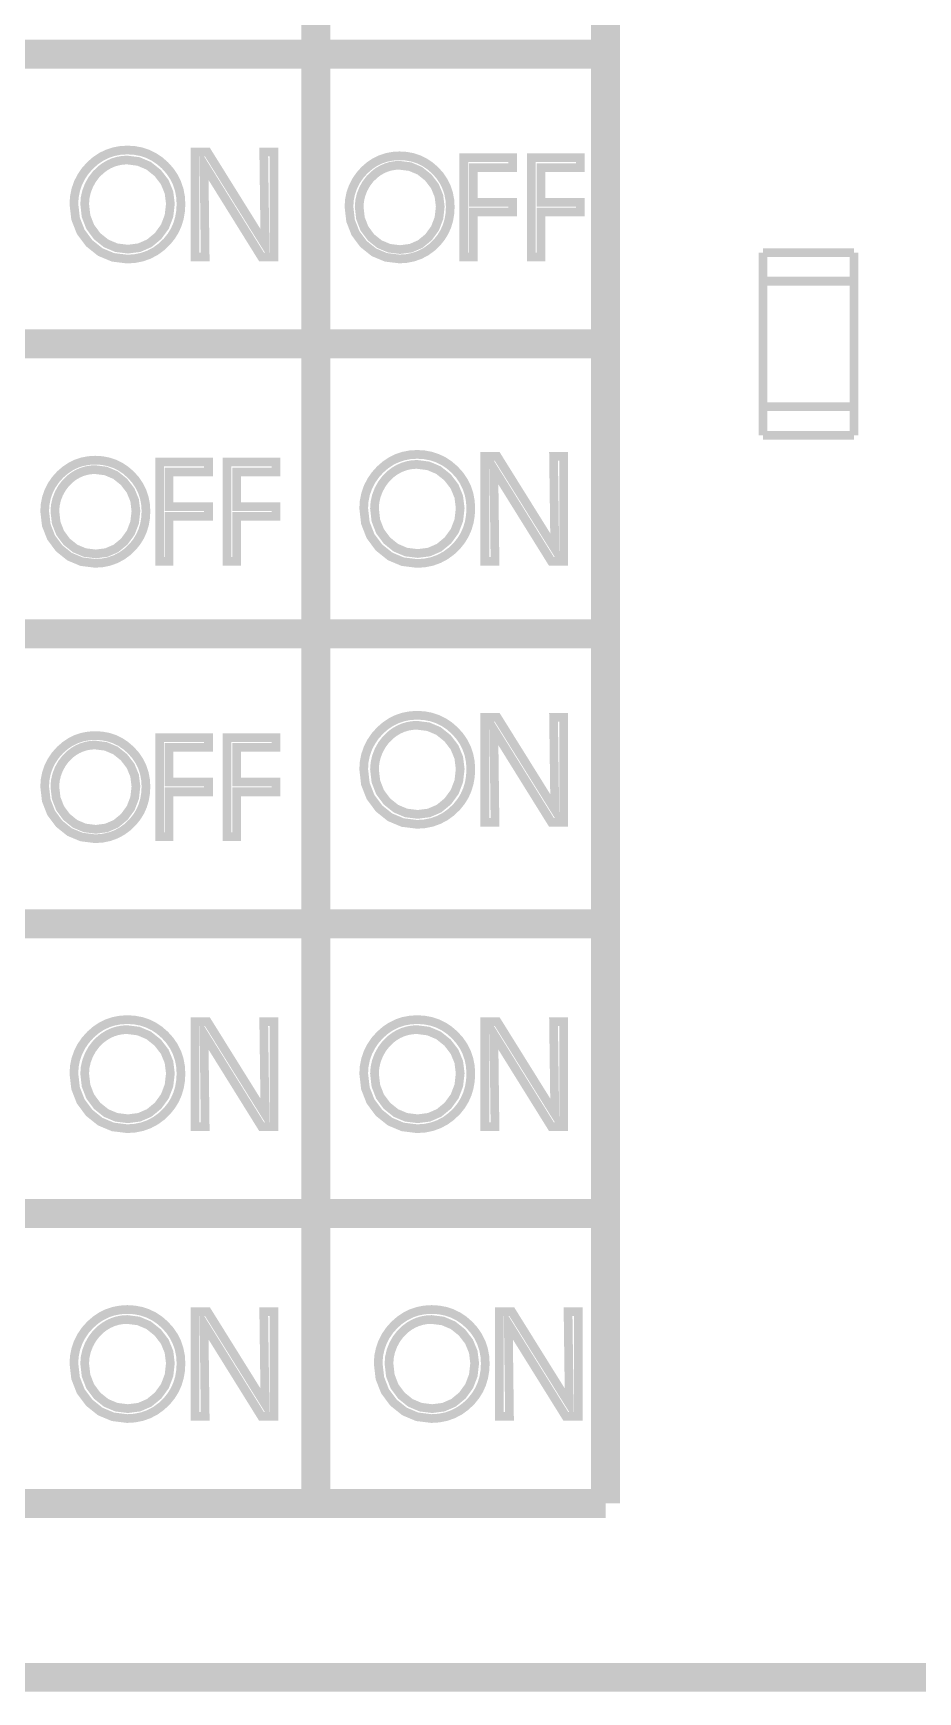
# Model space of a CAD drawing. Extents: x -2.25 to 2.25, y -2.04 to 2.05.
# Drawn here: x 0.237 to 0.543, y -1.662 to -1.089 of the extents above; entities that cross this region are included whole.
import ezdxf

# ---------------------------------------------------------------- set-up
doc = ezdxf.new("R2010")
doc.units = 0
doc.header["$LTSCALE"] = 0.000394
for name, color, linetype in [('KO', 7, 'CONTINUOUS'), ('M4', 7, 'CONTINUOUS'), ('TO', 7, 'CONTINUOUS')]:
    doc.layers.add(name, color=color, linetype=linetype)

msp = doc.modelspace()

# ---------------------------------------------------------------- linework, layer by layer
at = {"layer": 'KO', "color": 7, "linetype": 'CONTINUOUS', "const_width": 0.009996}
msp.add_lwpolyline([(-1.89, -1.656689), (1.81, -1.656689)], dxfattribs=at)
at = {"layer": 'M4', "color": 7, "linetype": 'CONTINUOUS', "const_width": 0.003}
for points in [[(0.489252, -1.228185), (0.489252, -1.165193)], [(0.489252, -1.165193), (0.520744, -1.165193)], [(0.520744, -1.228185), (0.520744, -1.165193)], [(0.489252, -1.175035), (0.520744, -1.175035)], [(0.489252, -1.218343), (0.520744, -1.218343)], [(0.489252, -1.228185), (0.520744, -1.228185)]]:
    msp.add_lwpolyline(points, dxfattribs=at)
at = {"layer": 'TO', "color": 7, "linetype": 'CONTINUOUS'}
for points, const_width in [([(0.335, -1.596689), (0.335, -0.796689)], 0.009996), ([(0.435, -1.596689), (0.435, -0.796689)], 0.009996), ([(-0.259996, -1.096689), (0.435, -1.096689)], 0.009996), ([(0.25152, -1.148378), (0.25168, -1.145898), (0.252162, -1.143494), (0.252969, -1.141169), (0.254086, -1.13896), (0.25549, -1.136914), (0.257185, -1.135028), (0.259017, -1.133434), (0.260967, -1.132126), (0.263035, -1.131102), (0.265225, -1.130373), (0.267533, -1.129934), (0.269961, -1.129787), (0.272428, -1.129935), (0.274774, -1.130378), (0.277, -1.131118), (0.2791, -1.132147), (0.281076, -1.133467), (0.282929, -1.135079), (0.284615, -1.136957), (0.285997, -1.138979), (0.287075, -1.141146), (0.287847, -1.14344), (0.288313, -1.14585), (0.288469, -1.148378), (0.288335, -1.150872), (0.287935, -1.153229), (0.287272, -1.155445), (0.286348, -1.157526), (0.285157, -1.159478), (0.283701, -1.161299), (0.281779, -1.163157), (0.279698, -1.164679), (0.277457, -1.16587), (0.275074, -1.166727), (0.272557, -1.167242), (0.269909, -1.167413), (0.264986, -1.166805), (0.260619, -1.164979), (0.256811, -1.161933), (0.253871, -1.15799), (0.252108, -1.153471), (0.25152, -1.148378)], 0.003), ([(0.25152, -1.148378), (0.25168, -1.145898), (0.252162, -1.143494), (0.252969, -1.141169), (0.254086, -1.13896), (0.25549, -1.136914), (0.257185, -1.135028), (0.259017, -1.133434), (0.260967, -1.132126), (0.263035, -1.131102), (0.265225, -1.130373), (0.267533, -1.129934), (0.269961, -1.129787), (0.272428, -1.129935), (0.274774, -1.130378), (0.277, -1.131118), (0.2791, -1.132147), (0.281076, -1.133467), (0.282929, -1.135079), (0.284615, -1.136957), (0.285997, -1.138979), (0.287075, -1.141146), (0.287847, -1.14344), (0.288313, -1.14585), (0.288469, -1.148378), (0.288335, -1.150872), (0.287935, -1.153229), (0.287272, -1.155445), (0.286348, -1.157526), (0.285157, -1.159478), (0.283701, -1.161299), (0.281779, -1.163157), (0.279698, -1.164679), (0.277457, -1.16587), (0.275074, -1.166727), (0.272557, -1.167242), (0.269909, -1.167413), (0.264986, -1.166805), (0.260619, -1.164979), (0.256811, -1.161933), (0.253871, -1.15799), (0.252108, -1.153471), (0.25152, -1.148378)], 0.003), ([(0.25524, -1.148429), (0.255719, -1.152598), (0.257154, -1.156294), (0.259543, -1.159516), (0.262633, -1.162), (0.266169, -1.163491), (0.270154, -1.163988), (0.274047, -1.163485), (0.277517, -1.161976), (0.280563, -1.159465), (0.282922, -1.156214), (0.284339, -1.152502), (0.284811, -1.148331), (0.284324, -1.144408), (0.282865, -1.140865), (0.280433, -1.137701), (0.277323, -1.135221), (0.273811, -1.133735), (0.269898, -1.13324), (0.268248, -1.133336), (0.26664, -1.133621), (0.265075, -1.134094), (0.263562, -1.13476), (0.262132, -1.135602), (0.26078, -1.136622), (0.25918, -1.138184), (0.257825, -1.139966), (0.256717, -1.141969), (0.255896, -1.144088), (0.255404, -1.146241), (0.25524, -1.148429)], 0.003), ([(0.25524, -1.148429), (0.255719, -1.152598), (0.257154, -1.156294), (0.259543, -1.159516), (0.262633, -1.162), (0.266169, -1.163491), (0.270154, -1.163988), (0.274047, -1.163485), (0.277517, -1.161976), (0.280563, -1.159465), (0.282922, -1.156214), (0.284339, -1.152502), (0.284811, -1.148331), (0.284324, -1.144408), (0.282865, -1.140865), (0.280433, -1.137701), (0.277323, -1.135221), (0.273811, -1.133735), (0.269898, -1.13324), (0.268248, -1.133336), (0.26664, -1.133621), (0.265075, -1.134094), (0.263562, -1.13476), (0.262132, -1.135602), (0.26078, -1.136622), (0.25918, -1.138184), (0.257825, -1.139966), (0.256717, -1.141969), (0.255896, -1.144088), (0.255404, -1.146241), (0.25524, -1.148429)], 0.003), ([(0.317453, -1.162366), (0.317028, -1.130508), (0.320555, -1.130508), (0.320555, -1.166693), (0.316283, -1.166693), (0.296425, -1.134783), (0.296823, -1.166693), (0.293319, -1.166693), (0.293319, -1.130508), (0.297594, -1.130508), (0.317453, -1.162366)], 0.003), ([(0.317453, -1.162366), (0.317028, -1.130508), (0.320555, -1.130508), (0.320555, -1.166693), (0.316283, -1.166693), (0.296425, -1.134783), (0.296823, -1.166693), (0.293319, -1.166693), (0.293319, -1.130508), (0.297594, -1.130508), (0.317453, -1.162366)], 0.003), ([(0.346437, -1.14937), (0.346589, -1.147023), (0.347046, -1.144749), (0.347807, -1.142551), (0.348866, -1.14046), (0.350193, -1.138524), (0.351795, -1.13674), (0.353529, -1.135232), (0.355374, -1.133995), (0.357331, -1.133028), (0.359402, -1.132338), (0.361584, -1.131922), (0.363878, -1.131783), (0.366214, -1.131923), (0.368434, -1.132342), (0.370539, -1.133043), (0.372527, -1.134017), (0.374396, -1.135266), (0.37615, -1.136787), (0.377745, -1.138564), (0.379052, -1.140478), (0.380071, -1.142528), (0.3808, -1.144699), (0.381239, -1.146978), (0.381386, -1.14937), (0.381261, -1.151728), (0.380885, -1.153957), (0.380256, -1.156055), (0.379381, -1.158022), (0.378254, -1.159868), (0.376878, -1.161591), (0.375062, -1.163348), (0.373093, -1.164788), (0.370972, -1.165913), (0.368718, -1.166724), (0.366337, -1.167211), (0.363831, -1.167374), (0.359175, -1.166799), (0.355045, -1.165072), (0.351445, -1.162193), (0.348663, -1.158461), (0.346993, -1.154186), (0.346437, -1.14937)], 0.003), ([(0.346437, -1.14937), (0.346589, -1.147023), (0.347046, -1.144749), (0.347807, -1.142551), (0.348866, -1.14046), (0.350193, -1.138524), (0.351795, -1.13674), (0.353529, -1.135232), (0.355374, -1.133995), (0.357331, -1.133028), (0.359402, -1.132338), (0.361584, -1.131922), (0.363878, -1.131783), (0.366214, -1.131923), (0.368434, -1.132342), (0.370539, -1.133043), (0.372527, -1.134017), (0.374396, -1.135266), (0.37615, -1.136787), (0.377745, -1.138564), (0.379052, -1.140478), (0.380071, -1.142528), (0.3808, -1.144699), (0.381239, -1.146978), (0.381386, -1.14937), (0.381261, -1.151728), (0.380885, -1.153957), (0.380256, -1.156055), (0.379381, -1.158022), (0.378254, -1.159868), (0.376878, -1.161591), (0.375062, -1.163348), (0.373093, -1.164788), (0.370972, -1.165913), (0.368718, -1.166724), (0.366337, -1.167211), (0.363831, -1.167374), (0.359175, -1.166799), (0.355045, -1.165072), (0.351445, -1.162193), (0.348663, -1.158461), (0.346993, -1.154186), (0.346437, -1.14937)], 0.003), ([(0.386071, -1.166693), (0.386071, -1.132465), (0.402969, -1.132465), (0.402969, -1.135827), (0.389386, -1.135827), (0.389386, -1.147815), (0.402969, -1.147815), (0.402969, -1.151201), (0.389386, -1.151201), (0.389386, -1.166693), (0.386071, -1.166693)], 0.003), ([(0.386071, -1.166693), (0.386071, -1.132465), (0.402969, -1.132465), (0.402969, -1.135827), (0.389386, -1.135827), (0.389386, -1.147815), (0.402969, -1.147815), (0.402969, -1.151201), (0.389386, -1.151201), (0.389386, -1.166693), (0.386071, -1.166693)], 0.003), ([(0.409362, -1.166693), (0.409362, -1.132465), (0.42626, -1.132465), (0.42626, -1.135827), (0.412677, -1.135827), (0.412677, -1.147815), (0.42626, -1.147815), (0.42626, -1.151201), (0.412677, -1.151201), (0.412677, -1.166693), (0.409362, -1.166693)], 0.003), ([(0.409362, -1.166693), (0.409362, -1.132465), (0.42626, -1.132465), (0.42626, -1.135827), (0.412677, -1.135827), (0.412677, -1.147815), (0.42626, -1.147815), (0.42626, -1.151201), (0.412677, -1.151201), (0.412677, -1.166693), (0.409362, -1.166693)], 0.003), ([(0.349957, -1.149417), (0.350409, -1.15336), (0.351767, -1.156856), (0.354028, -1.159906), (0.35695, -1.162253), (0.360295, -1.163663), (0.364063, -1.164134), (0.367747, -1.163658), (0.371029, -1.162232), (0.373909, -1.159858), (0.376143, -1.156781), (0.377483, -1.153269), (0.377929, -1.149323), (0.377469, -1.145611), (0.376088, -1.14226), (0.373787, -1.139268), (0.370846, -1.136922), (0.367525, -1.135516), (0.363823, -1.135047), (0.362262, -1.135138), (0.360739, -1.135408), (0.35926, -1.135858), (0.35783, -1.136487), (0.356477, -1.137283), (0.355197, -1.138248), (0.353685, -1.139726), (0.352404, -1.141411), (0.351354, -1.143303), (0.350579, -1.14531), (0.350113, -1.147347), (0.349957, -1.149417)], 0.003), ([(0.349957, -1.149417), (0.350409, -1.15336), (0.351767, -1.156856), (0.354028, -1.159906), (0.35695, -1.162253), (0.360295, -1.163663), (0.364063, -1.164134), (0.367747, -1.163658), (0.371029, -1.162232), (0.373909, -1.159858), (0.376143, -1.156781), (0.377483, -1.153269), (0.377929, -1.149323), (0.377469, -1.145611), (0.376088, -1.14226), (0.373787, -1.139268), (0.370846, -1.136922), (0.367525, -1.135516), (0.363823, -1.135047), (0.362262, -1.135138), (0.360739, -1.135408), (0.35926, -1.135858), (0.35783, -1.136487), (0.356477, -1.137283), (0.355197, -1.138248), (0.353685, -1.139726), (0.352404, -1.141411), (0.351354, -1.143303), (0.350579, -1.14531), (0.350113, -1.147347), (0.349957, -1.149417)], 0.003), ([(-0.259996, -1.196689), (0.435, -1.196689)], 0.009996), ([(0.241437, -1.25437), (0.241589, -1.252023), (0.242046, -1.249749), (0.242807, -1.247551), (0.243866, -1.24546), (0.245193, -1.243524), (0.246795, -1.24174), (0.248529, -1.240232), (0.250374, -1.238995), (0.252331, -1.238028), (0.254402, -1.237338), (0.256584, -1.236922), (0.258878, -1.236783), (0.261214, -1.236923), (0.263434, -1.237342), (0.265539, -1.238043), (0.267527, -1.239017), (0.269396, -1.240266), (0.27115, -1.241787), (0.272745, -1.243564), (0.274052, -1.245478), (0.275071, -1.247528), (0.2758, -1.249699), (0.276239, -1.251978), (0.276386, -1.25437), (0.276261, -1.256728), (0.275885, -1.258957), (0.275256, -1.261055), (0.274381, -1.263022), (0.273254, -1.264868), (0.271878, -1.266591), (0.270062, -1.268348), (0.268093, -1.269788), (0.265972, -1.270913), (0.263718, -1.271724), (0.261337, -1.272211), (0.258831, -1.272374), (0.254175, -1.271799), (0.250045, -1.270072), (0.246445, -1.267193), (0.243663, -1.263461), (0.241993, -1.259186), (0.241437, -1.25437)], 0.003), ([(0.241437, -1.25437), (0.241589, -1.252023), (0.242046, -1.249749), (0.242807, -1.247551), (0.243866, -1.24546), (0.245193, -1.243524), (0.246795, -1.24174), (0.248529, -1.240232), (0.250374, -1.238995), (0.252331, -1.238028), (0.254402, -1.237338), (0.256584, -1.236922), (0.258878, -1.236783), (0.261214, -1.236923), (0.263434, -1.237342), (0.265539, -1.238043), (0.267527, -1.239017), (0.269396, -1.240266), (0.27115, -1.241787), (0.272745, -1.243564), (0.274052, -1.245478), (0.275071, -1.247528), (0.2758, -1.249699), (0.276239, -1.251978), (0.276386, -1.25437), (0.276261, -1.256728), (0.275885, -1.258957), (0.275256, -1.261055), (0.274381, -1.263022), (0.273254, -1.264868), (0.271878, -1.266591), (0.270062, -1.268348), (0.268093, -1.269788), (0.265972, -1.270913), (0.263718, -1.271724), (0.261337, -1.272211), (0.258831, -1.272374), (0.254175, -1.271799), (0.250045, -1.270072), (0.246445, -1.267193), (0.243663, -1.263461), (0.241993, -1.259186), (0.241437, -1.25437)], 0.003), ([(0.281071, -1.271693), (0.281071, -1.237465), (0.297969, -1.237465), (0.297969, -1.240827), (0.284386, -1.240827), (0.284386, -1.252815), (0.297969, -1.252815), (0.297969, -1.256201), (0.284386, -1.256201), (0.284386, -1.271693), (0.281071, -1.271693)], 0.003), ([(0.281071, -1.271693), (0.281071, -1.237465), (0.297969, -1.237465), (0.297969, -1.240827), (0.284386, -1.240827), (0.284386, -1.252815), (0.297969, -1.252815), (0.297969, -1.256201), (0.284386, -1.256201), (0.284386, -1.271693), (0.281071, -1.271693)], 0.003), ([(0.304362, -1.271693), (0.304362, -1.237465), (0.32126, -1.237465), (0.32126, -1.240827), (0.307677, -1.240827), (0.307677, -1.252815), (0.32126, -1.252815), (0.32126, -1.256201), (0.307677, -1.256201), (0.307677, -1.271693), (0.304362, -1.271693)], 0.003), ([(0.304362, -1.271693), (0.304362, -1.237465), (0.32126, -1.237465), (0.32126, -1.240827), (0.307677, -1.240827), (0.307677, -1.252815), (0.32126, -1.252815), (0.32126, -1.256201), (0.307677, -1.256201), (0.307677, -1.271693), (0.304362, -1.271693)], 0.003), ([(0.35152, -1.253378), (0.35168, -1.250898), (0.352162, -1.248494), (0.352969, -1.246169), (0.354086, -1.24396), (0.35549, -1.241914), (0.357185, -1.240028), (0.359017, -1.238434), (0.360967, -1.237126), (0.363035, -1.236102), (0.365225, -1.235373), (0.367533, -1.234934), (0.369961, -1.234787), (0.372428, -1.234935), (0.374774, -1.235378), (0.377, -1.236118), (0.3791, -1.237147), (0.381076, -1.238467), (0.382929, -1.240079), (0.384615, -1.241957), (0.385997, -1.243979), (0.387075, -1.246146), (0.387847, -1.24844), (0.388313, -1.25085), (0.388469, -1.253378), (0.388335, -1.255872), (0.387935, -1.258229), (0.387272, -1.260445), (0.386348, -1.262526), (0.385157, -1.264478), (0.383701, -1.266299), (0.381779, -1.268157), (0.379698, -1.269679), (0.377457, -1.27087), (0.375074, -1.271727), (0.372557, -1.272242), (0.369909, -1.272413), (0.364986, -1.271805), (0.360619, -1.269979), (0.356811, -1.266933), (0.353871, -1.26299), (0.352108, -1.258471), (0.35152, -1.253378)], 0.003), ([(0.35152, -1.253378), (0.35168, -1.250898), (0.352162, -1.248494), (0.352969, -1.246169), (0.354086, -1.24396), (0.35549, -1.241914), (0.357185, -1.240028), (0.359017, -1.238434), (0.360967, -1.237126), (0.363035, -1.236102), (0.365225, -1.235373), (0.367533, -1.234934), (0.369961, -1.234787), (0.372428, -1.234935), (0.374774, -1.235378), (0.377, -1.236118), (0.3791, -1.237147), (0.381076, -1.238467), (0.382929, -1.240079), (0.384615, -1.241957), (0.385997, -1.243979), (0.387075, -1.246146), (0.387847, -1.24844), (0.388313, -1.25085), (0.388469, -1.253378), (0.388335, -1.255872), (0.387935, -1.258229), (0.387272, -1.260445), (0.386348, -1.262526), (0.385157, -1.264478), (0.383701, -1.266299), (0.381779, -1.268157), (0.379698, -1.269679), (0.377457, -1.27087), (0.375074, -1.271727), (0.372557, -1.272242), (0.369909, -1.272413), (0.364986, -1.271805), (0.360619, -1.269979), (0.356811, -1.266933), (0.353871, -1.26299), (0.352108, -1.258471), (0.35152, -1.253378)], 0.003), ([(0.417453, -1.267366), (0.417028, -1.235508), (0.420555, -1.235508), (0.420555, -1.271693), (0.416283, -1.271693), (0.396425, -1.239783), (0.396823, -1.271693), (0.393319, -1.271693), (0.393319, -1.235508), (0.397594, -1.235508), (0.417453, -1.267366)], 0.003), ([(0.417453, -1.267366), (0.417028, -1.235508), (0.420555, -1.235508), (0.420555, -1.271693), (0.416283, -1.271693), (0.396425, -1.239783), (0.396823, -1.271693), (0.393319, -1.271693), (0.393319, -1.235508), (0.397594, -1.235508), (0.417453, -1.267366)], 0.003), ([(0.244957, -1.254417), (0.245409, -1.25836), (0.246767, -1.261856), (0.249028, -1.264906), (0.25195, -1.267253), (0.255295, -1.268663), (0.259063, -1.269134), (0.262747, -1.268658), (0.266029, -1.267232), (0.268909, -1.264858), (0.271143, -1.261781), (0.272483, -1.258269), (0.272929, -1.254323), (0.272469, -1.250611), (0.271088, -1.24726), (0.268787, -1.244268), (0.265846, -1.241922), (0.262525, -1.240516), (0.258823, -1.240047), (0.257262, -1.240138), (0.255739, -1.240408), (0.25426, -1.240858), (0.25283, -1.241487), (0.251477, -1.242283), (0.250197, -1.243248), (0.248685, -1.244726), (0.247404, -1.246411), (0.246354, -1.248303), (0.245579, -1.25031), (0.245113, -1.252347), (0.244957, -1.254417)], 0.003), ([(0.244957, -1.254417), (0.245409, -1.25836), (0.246767, -1.261856), (0.249028, -1.264906), (0.25195, -1.267253), (0.255295, -1.268663), (0.259063, -1.269134), (0.262747, -1.268658), (0.266029, -1.267232), (0.268909, -1.264858), (0.271143, -1.261781), (0.272483, -1.258269), (0.272929, -1.254323), (0.272469, -1.250611), (0.271088, -1.24726), (0.268787, -1.244268), (0.265846, -1.241922), (0.262525, -1.240516), (0.258823, -1.240047), (0.257262, -1.240138), (0.255739, -1.240408), (0.25426, -1.240858), (0.25283, -1.241487), (0.251477, -1.242283), (0.250197, -1.243248), (0.248685, -1.244726), (0.247404, -1.246411), (0.246354, -1.248303), (0.245579, -1.25031), (0.245113, -1.252347), (0.244957, -1.254417)], 0.003), ([(0.35524, -1.253429), (0.355719, -1.257598), (0.357154, -1.261294), (0.359543, -1.264516), (0.362633, -1.267), (0.366169, -1.268491), (0.370154, -1.268988), (0.374047, -1.268485), (0.377517, -1.266976), (0.380563, -1.264465), (0.382922, -1.261214), (0.384339, -1.257502), (0.384811, -1.253331), (0.384324, -1.249408), (0.382865, -1.245865), (0.380433, -1.242701), (0.377323, -1.240221), (0.373811, -1.238735), (0.369898, -1.23824), (0.368248, -1.238336), (0.36664, -1.238621), (0.365075, -1.239094), (0.363562, -1.23976), (0.362132, -1.240602), (0.36078, -1.241622), (0.35918, -1.243184), (0.357825, -1.244966), (0.356717, -1.246969), (0.355896, -1.249088), (0.355404, -1.251241), (0.35524, -1.253429)], 0.003), ([(0.35524, -1.253429), (0.355719, -1.257598), (0.357154, -1.261294), (0.359543, -1.264516), (0.362633, -1.267), (0.366169, -1.268491), (0.370154, -1.268988), (0.374047, -1.268485), (0.377517, -1.266976), (0.380563, -1.264465), (0.382922, -1.261214), (0.384339, -1.257502), (0.384811, -1.253331), (0.384324, -1.249408), (0.382865, -1.245865), (0.380433, -1.242701), (0.377323, -1.240221), (0.373811, -1.238735), (0.369898, -1.23824), (0.368248, -1.238336), (0.36664, -1.238621), (0.365075, -1.239094), (0.363562, -1.23976), (0.362132, -1.240602), (0.36078, -1.241622), (0.35918, -1.243184), (0.357825, -1.244966), (0.356717, -1.246969), (0.355896, -1.249088), (0.355404, -1.251241), (0.35524, -1.253429)], 0.003), ([(-0.259996, -1.296689), (0.435, -1.296689)], 0.009996), ([(0.35152, -1.343378), (0.35168, -1.340898), (0.352162, -1.338494), (0.352969, -1.336169), (0.354086, -1.33396), (0.35549, -1.331914), (0.357185, -1.330028), (0.359017, -1.328434), (0.360967, -1.327126), (0.363035, -1.326102), (0.365225, -1.325373), (0.367533, -1.324934), (0.369961, -1.324787), (0.372428, -1.324935), (0.374774, -1.325378), (0.377, -1.326118), (0.3791, -1.327147), (0.381076, -1.328467), (0.382929, -1.330079), (0.384615, -1.331957), (0.385997, -1.333979), (0.387075, -1.336146), (0.387847, -1.33844), (0.388313, -1.34085), (0.388469, -1.343378), (0.388335, -1.345872), (0.387935, -1.348229), (0.387272, -1.350445), (0.386348, -1.352526), (0.385157, -1.354478), (0.383701, -1.356299), (0.381779, -1.358157), (0.379698, -1.359679), (0.377457, -1.36087), (0.375074, -1.361727), (0.372557, -1.362242), (0.369909, -1.362413), (0.364986, -1.361805), (0.360619, -1.359979), (0.356811, -1.356933), (0.353871, -1.35299), (0.352108, -1.348471), (0.35152, -1.343378)], 0.003), ([(0.35152, -1.343378), (0.35168, -1.340898), (0.352162, -1.338494), (0.352969, -1.336169), (0.354086, -1.33396), (0.35549, -1.331914), (0.357185, -1.330028), (0.359017, -1.328434), (0.360967, -1.327126), (0.363035, -1.326102), (0.365225, -1.325373), (0.367533, -1.324934), (0.369961, -1.324787), (0.372428, -1.324935), (0.374774, -1.325378), (0.377, -1.326118), (0.3791, -1.327147), (0.381076, -1.328467), (0.382929, -1.330079), (0.384615, -1.331957), (0.385997, -1.333979), (0.387075, -1.336146), (0.387847, -1.33844), (0.388313, -1.34085), (0.388469, -1.343378), (0.388335, -1.345872), (0.387935, -1.348229), (0.387272, -1.350445), (0.386348, -1.352526), (0.385157, -1.354478), (0.383701, -1.356299), (0.381779, -1.358157), (0.379698, -1.359679), (0.377457, -1.36087), (0.375074, -1.361727), (0.372557, -1.362242), (0.369909, -1.362413), (0.364986, -1.361805), (0.360619, -1.359979), (0.356811, -1.356933), (0.353871, -1.35299), (0.352108, -1.348471), (0.35152, -1.343378)], 0.003), ([(0.35524, -1.343429), (0.355719, -1.347598), (0.357154, -1.351294), (0.359543, -1.354516), (0.362633, -1.357), (0.366169, -1.358491), (0.370154, -1.358988), (0.374047, -1.358485), (0.377517, -1.356976), (0.380563, -1.354465), (0.382922, -1.351214), (0.384339, -1.347502), (0.384811, -1.343331), (0.384324, -1.339408), (0.382865, -1.335865), (0.380433, -1.332701), (0.377323, -1.330221), (0.373811, -1.328735), (0.369898, -1.32824), (0.368248, -1.328336), (0.36664, -1.328621), (0.365075, -1.329094), (0.363562, -1.32976), (0.362132, -1.330602), (0.36078, -1.331622), (0.35918, -1.333184), (0.357825, -1.334966), (0.356717, -1.336969), (0.355896, -1.339088), (0.355404, -1.341241), (0.35524, -1.343429)], 0.003), ([(0.35524, -1.343429), (0.355719, -1.347598), (0.357154, -1.351294), (0.359543, -1.354516), (0.362633, -1.357), (0.366169, -1.358491), (0.370154, -1.358988), (0.374047, -1.358485), (0.377517, -1.356976), (0.380563, -1.354465), (0.382922, -1.351214), (0.384339, -1.347502), (0.384811, -1.343331), (0.384324, -1.339408), (0.382865, -1.335865), (0.380433, -1.332701), (0.377323, -1.330221), (0.373811, -1.328735), (0.369898, -1.32824), (0.368248, -1.328336), (0.36664, -1.328621), (0.365075, -1.329094), (0.363562, -1.32976), (0.362132, -1.330602), (0.36078, -1.331622), (0.35918, -1.333184), (0.357825, -1.334966), (0.356717, -1.336969), (0.355896, -1.339088), (0.355404, -1.341241), (0.35524, -1.343429)], 0.003), ([(0.417453, -1.357366), (0.417028, -1.325508), (0.420555, -1.325508), (0.420555, -1.361693), (0.416283, -1.361693), (0.396425, -1.329783), (0.396823, -1.361693), (0.393319, -1.361693), (0.393319, -1.325508), (0.397594, -1.325508), (0.417453, -1.357366)], 0.003), ([(0.417453, -1.357366), (0.417028, -1.325508), (0.420555, -1.325508), (0.420555, -1.361693), (0.416283, -1.361693), (0.396425, -1.329783), (0.396823, -1.361693), (0.393319, -1.361693), (0.393319, -1.325508), (0.397594, -1.325508), (0.417453, -1.357366)], 0.003), ([(0.241437, -1.34937), (0.241589, -1.347023), (0.242046, -1.344749), (0.242807, -1.342551), (0.243866, -1.34046), (0.245193, -1.338524), (0.246795, -1.33674), (0.248529, -1.335232), (0.250374, -1.333995), (0.252331, -1.333028), (0.254402, -1.332338), (0.256584, -1.331922), (0.258878, -1.331783), (0.261214, -1.331923), (0.263434, -1.332342), (0.265539, -1.333043), (0.267527, -1.334017), (0.269396, -1.335266), (0.27115, -1.336787), (0.272745, -1.338564), (0.274052, -1.340478), (0.275071, -1.342528), (0.2758, -1.344699), (0.276239, -1.346978), (0.276386, -1.34937), (0.276261, -1.351728), (0.275885, -1.353957), (0.275256, -1.356055), (0.274381, -1.358022), (0.273254, -1.359868), (0.271878, -1.361591), (0.270062, -1.363348), (0.268093, -1.364788), (0.265972, -1.365913), (0.263718, -1.366724), (0.261337, -1.367211), (0.258831, -1.367374), (0.254175, -1.366799), (0.250045, -1.365072), (0.246445, -1.362193), (0.243663, -1.358461), (0.241993, -1.354186), (0.241437, -1.34937)], 0.003), ([(0.241437, -1.34937), (0.241589, -1.347023), (0.242046, -1.344749), (0.242807, -1.342551), (0.243866, -1.34046), (0.245193, -1.338524), (0.246795, -1.33674), (0.248529, -1.335232), (0.250374, -1.333995), (0.252331, -1.333028), (0.254402, -1.332338), (0.256584, -1.331922), (0.258878, -1.331783), (0.261214, -1.331923), (0.263434, -1.332342), (0.265539, -1.333043), (0.267527, -1.334017), (0.269396, -1.335266), (0.27115, -1.336787), (0.272745, -1.338564), (0.274052, -1.340478), (0.275071, -1.342528), (0.2758, -1.344699), (0.276239, -1.346978), (0.276386, -1.34937), (0.276261, -1.351728), (0.275885, -1.353957), (0.275256, -1.356055), (0.274381, -1.358022), (0.273254, -1.359868), (0.271878, -1.361591), (0.270062, -1.363348), (0.268093, -1.364788), (0.265972, -1.365913), (0.263718, -1.366724), (0.261337, -1.367211), (0.258831, -1.367374), (0.254175, -1.366799), (0.250045, -1.365072), (0.246445, -1.362193), (0.243663, -1.358461), (0.241993, -1.354186), (0.241437, -1.34937)], 0.003), ([(0.281071, -1.366693), (0.281071, -1.332465), (0.297969, -1.332465), (0.297969, -1.335827), (0.284386, -1.335827), (0.284386, -1.347815), (0.297969, -1.347815), (0.297969, -1.351201), (0.284386, -1.351201), (0.284386, -1.366693), (0.281071, -1.366693)], 0.003), ([(0.281071, -1.366693), (0.281071, -1.332465), (0.297969, -1.332465), (0.297969, -1.335827), (0.284386, -1.335827), (0.284386, -1.347815), (0.297969, -1.347815), (0.297969, -1.351201), (0.284386, -1.351201), (0.284386, -1.366693), (0.281071, -1.366693)], 0.003), ([(0.304362, -1.366693), (0.304362, -1.332465), (0.32126, -1.332465), (0.32126, -1.335827), (0.307677, -1.335827), (0.307677, -1.347815), (0.32126, -1.347815), (0.32126, -1.351201), (0.307677, -1.351201), (0.307677, -1.366693), (0.304362, -1.366693)], 0.003), ([(0.304362, -1.366693), (0.304362, -1.332465), (0.32126, -1.332465), (0.32126, -1.335827), (0.307677, -1.335827), (0.307677, -1.347815), (0.32126, -1.347815), (0.32126, -1.351201), (0.307677, -1.351201), (0.307677, -1.366693), (0.304362, -1.366693)], 0.003), ([(0.244957, -1.349417), (0.245409, -1.35336), (0.246767, -1.356856), (0.249028, -1.359906), (0.25195, -1.362253), (0.255295, -1.363663), (0.259063, -1.364134), (0.262747, -1.363658), (0.266029, -1.362232), (0.268909, -1.359858), (0.271143, -1.356781), (0.272483, -1.353269), (0.272929, -1.349323), (0.272469, -1.345611), (0.271088, -1.34226), (0.268787, -1.339268), (0.265846, -1.336922), (0.262525, -1.335516), (0.258823, -1.335047), (0.257262, -1.335138), (0.255739, -1.335408), (0.25426, -1.335858), (0.25283, -1.336487), (0.251477, -1.337283), (0.250197, -1.338248), (0.248685, -1.339726), (0.247404, -1.341411), (0.246354, -1.343303), (0.245579, -1.34531), (0.245113, -1.347347), (0.244957, -1.349417)], 0.003), ([(0.244957, -1.349417), (0.245409, -1.35336), (0.246767, -1.356856), (0.249028, -1.359906), (0.25195, -1.362253), (0.255295, -1.363663), (0.259063, -1.364134), (0.262747, -1.363658), (0.266029, -1.362232), (0.268909, -1.359858), (0.271143, -1.356781), (0.272483, -1.353269), (0.272929, -1.349323), (0.272469, -1.345611), (0.271088, -1.34226), (0.268787, -1.339268), (0.265846, -1.336922), (0.262525, -1.335516), (0.258823, -1.335047), (0.257262, -1.335138), (0.255739, -1.335408), (0.25426, -1.335858), (0.25283, -1.336487), (0.251477, -1.337283), (0.250197, -1.338248), (0.248685, -1.339726), (0.247404, -1.341411), (0.246354, -1.343303), (0.245579, -1.34531), (0.245113, -1.347347), (0.244957, -1.349417)], 0.003), ([(-0.259996, -1.396689), (0.435, -1.396689)], 0.009996), ([(0.25152, -1.448378), (0.25168, -1.445898), (0.252162, -1.443494), (0.252969, -1.441169), (0.254086, -1.43896), (0.25549, -1.436914), (0.257185, -1.435028), (0.259017, -1.433434), (0.260967, -1.432126), (0.263035, -1.431102), (0.265225, -1.430373), (0.267533, -1.429934), (0.269961, -1.429787), (0.272428, -1.429935), (0.274774, -1.430378), (0.277, -1.431118), (0.2791, -1.432147), (0.281076, -1.433467), (0.282929, -1.435079), (0.284615, -1.436957), (0.285997, -1.438979), (0.287075, -1.441146), (0.287847, -1.44344), (0.288313, -1.44585), (0.288469, -1.448378), (0.288335, -1.450872), (0.287935, -1.453229), (0.287272, -1.455445), (0.286348, -1.457526), (0.285157, -1.459478), (0.283701, -1.461299), (0.281779, -1.463157), (0.279698, -1.464679), (0.277457, -1.46587), (0.275074, -1.466727), (0.272557, -1.467242), (0.269909, -1.467413), (0.264986, -1.466805), (0.260619, -1.464979), (0.256811, -1.461933), (0.253871, -1.45799), (0.252108, -1.453471), (0.25152, -1.448378)], 0.003), ([(0.25152, -1.448378), (0.25168, -1.445898), (0.252162, -1.443494), (0.252969, -1.441169), (0.254086, -1.43896), (0.25549, -1.436914), (0.257185, -1.435028), (0.259017, -1.433434), (0.260967, -1.432126), (0.263035, -1.431102), (0.265225, -1.430373), (0.267533, -1.429934), (0.269961, -1.429787), (0.272428, -1.429935), (0.274774, -1.430378), (0.277, -1.431118), (0.2791, -1.432147), (0.281076, -1.433467), (0.282929, -1.435079), (0.284615, -1.436957), (0.285997, -1.438979), (0.287075, -1.441146), (0.287847, -1.44344), (0.288313, -1.44585), (0.288469, -1.448378), (0.288335, -1.450872), (0.287935, -1.453229), (0.287272, -1.455445), (0.286348, -1.457526), (0.285157, -1.459478), (0.283701, -1.461299), (0.281779, -1.463157), (0.279698, -1.464679), (0.277457, -1.46587), (0.275074, -1.466727), (0.272557, -1.467242), (0.269909, -1.467413), (0.264986, -1.466805), (0.260619, -1.464979), (0.256811, -1.461933), (0.253871, -1.45799), (0.252108, -1.453471), (0.25152, -1.448378)], 0.003), ([(0.317453, -1.462366), (0.317028, -1.430508), (0.320555, -1.430508), (0.320555, -1.466693), (0.316283, -1.466693), (0.296425, -1.434783), (0.296823, -1.466693), (0.293319, -1.466693), (0.293319, -1.430508), (0.297594, -1.430508), (0.317453, -1.462366)], 0.003), ([(0.317453, -1.462366), (0.317028, -1.430508), (0.320555, -1.430508), (0.320555, -1.466693), (0.316283, -1.466693), (0.296425, -1.434783), (0.296823, -1.466693), (0.293319, -1.466693), (0.293319, -1.430508), (0.297594, -1.430508), (0.317453, -1.462366)], 0.003), ([(0.35152, -1.448378), (0.35168, -1.445898), (0.352162, -1.443494), (0.352969, -1.441169), (0.354086, -1.43896), (0.35549, -1.436914), (0.357185, -1.435028), (0.359017, -1.433434), (0.360967, -1.432126), (0.363035, -1.431102), (0.365225, -1.430373), (0.367533, -1.429934), (0.369961, -1.429787), (0.372428, -1.429935), (0.374774, -1.430378), (0.377, -1.431118), (0.3791, -1.432147), (0.381076, -1.433467), (0.382929, -1.435079), (0.384615, -1.436957), (0.385997, -1.438979), (0.387075, -1.441146), (0.387847, -1.44344), (0.388313, -1.44585), (0.388469, -1.448378), (0.388335, -1.450872), (0.387935, -1.453229), (0.387272, -1.455445), (0.386348, -1.457526), (0.385157, -1.459478), (0.383701, -1.461299), (0.381779, -1.463157), (0.379698, -1.464679), (0.377457, -1.46587), (0.375074, -1.466727), (0.372557, -1.467242), (0.369909, -1.467413), (0.364986, -1.466805), (0.360619, -1.464979), (0.356811, -1.461933), (0.353871, -1.45799), (0.352108, -1.453471), (0.35152, -1.448378)], 0.003), ([(0.35152, -1.448378), (0.35168, -1.445898), (0.352162, -1.443494), (0.352969, -1.441169), (0.354086, -1.43896), (0.35549, -1.436914), (0.357185, -1.435028), (0.359017, -1.433434), (0.360967, -1.432126), (0.363035, -1.431102), (0.365225, -1.430373), (0.367533, -1.429934), (0.369961, -1.429787), (0.372428, -1.429935), (0.374774, -1.430378), (0.377, -1.431118), (0.3791, -1.432147), (0.381076, -1.433467), (0.382929, -1.435079), (0.384615, -1.436957), (0.385997, -1.438979), (0.387075, -1.441146), (0.387847, -1.44344), (0.388313, -1.44585), (0.388469, -1.448378), (0.388335, -1.450872), (0.387935, -1.453229), (0.387272, -1.455445), (0.386348, -1.457526), (0.385157, -1.459478), (0.383701, -1.461299), (0.381779, -1.463157), (0.379698, -1.464679), (0.377457, -1.46587), (0.375074, -1.466727), (0.372557, -1.467242), (0.369909, -1.467413), (0.364986, -1.466805), (0.360619, -1.464979), (0.356811, -1.461933), (0.353871, -1.45799), (0.352108, -1.453471), (0.35152, -1.448378)], 0.003), ([(0.417453, -1.462366), (0.417028, -1.430508), (0.420555, -1.430508), (0.420555, -1.466693), (0.416283, -1.466693), (0.396425, -1.434783), (0.396823, -1.466693), (0.393319, -1.466693), (0.393319, -1.430508), (0.397594, -1.430508), (0.417453, -1.462366)], 0.003), ([(0.417453, -1.462366), (0.417028, -1.430508), (0.420555, -1.430508), (0.420555, -1.466693), (0.416283, -1.466693), (0.396425, -1.434783), (0.396823, -1.466693), (0.393319, -1.466693), (0.393319, -1.430508), (0.397594, -1.430508), (0.417453, -1.462366)], 0.003), ([(0.25524, -1.448429), (0.255719, -1.452598), (0.257154, -1.456294), (0.259543, -1.459516), (0.262633, -1.462), (0.266169, -1.463491), (0.270154, -1.463988), (0.274047, -1.463485), (0.277517, -1.461976), (0.280563, -1.459465), (0.282922, -1.456214), (0.284339, -1.452502), (0.284811, -1.448331), (0.284324, -1.444408), (0.282865, -1.440865), (0.280433, -1.437701), (0.277323, -1.435221), (0.273811, -1.433735), (0.269898, -1.43324), (0.268248, -1.433336), (0.26664, -1.433621), (0.265075, -1.434094), (0.263562, -1.43476), (0.262132, -1.435602), (0.26078, -1.436622), (0.25918, -1.438184), (0.257825, -1.439966), (0.256717, -1.441969), (0.255896, -1.444088), (0.255404, -1.446241), (0.25524, -1.448429)], 0.003), ([(0.25524, -1.448429), (0.255719, -1.452598), (0.257154, -1.456294), (0.259543, -1.459516), (0.262633, -1.462), (0.266169, -1.463491), (0.270154, -1.463988), (0.274047, -1.463485), (0.277517, -1.461976), (0.280563, -1.459465), (0.282922, -1.456214), (0.284339, -1.452502), (0.284811, -1.448331), (0.284324, -1.444408), (0.282865, -1.440865), (0.280433, -1.437701), (0.277323, -1.435221), (0.273811, -1.433735), (0.269898, -1.43324), (0.268248, -1.433336), (0.26664, -1.433621), (0.265075, -1.434094), (0.263562, -1.43476), (0.262132, -1.435602), (0.26078, -1.436622), (0.25918, -1.438184), (0.257825, -1.439966), (0.256717, -1.441969), (0.255896, -1.444088), (0.255404, -1.446241), (0.25524, -1.448429)], 0.003), ([(0.35524, -1.448429), (0.355719, -1.452598), (0.357154, -1.456294), (0.359543, -1.459516), (0.362633, -1.462), (0.366169, -1.463491), (0.370154, -1.463988), (0.374047, -1.463485), (0.377517, -1.461976), (0.380563, -1.459465), (0.382922, -1.456214), (0.384339, -1.452502), (0.384811, -1.448331), (0.384324, -1.444408), (0.382865, -1.440865), (0.380433, -1.437701), (0.377323, -1.435221), (0.373811, -1.433735), (0.369898, -1.43324), (0.368248, -1.433336), (0.36664, -1.433621), (0.365075, -1.434094), (0.363562, -1.43476), (0.362132, -1.435602), (0.36078, -1.436622), (0.35918, -1.438184), (0.357825, -1.439966), (0.356717, -1.441969), (0.355896, -1.444088), (0.355404, -1.446241), (0.35524, -1.448429)], 0.003), ([(0.35524, -1.448429), (0.355719, -1.452598), (0.357154, -1.456294), (0.359543, -1.459516), (0.362633, -1.462), (0.366169, -1.463491), (0.370154, -1.463988), (0.374047, -1.463485), (0.377517, -1.461976), (0.380563, -1.459465), (0.382922, -1.456214), (0.384339, -1.452502), (0.384811, -1.448331), (0.384324, -1.444408), (0.382865, -1.440865), (0.380433, -1.437701), (0.377323, -1.435221), (0.373811, -1.433735), (0.369898, -1.43324), (0.368248, -1.433336), (0.36664, -1.433621), (0.365075, -1.434094), (0.363562, -1.43476), (0.362132, -1.435602), (0.36078, -1.436622), (0.35918, -1.438184), (0.357825, -1.439966), (0.356717, -1.441969), (0.355896, -1.444088), (0.355404, -1.446241), (0.35524, -1.448429)], 0.003), ([(-0.259996, -1.496689), (0.435, -1.496689)], 0.009996), ([(0.25152, -1.548378), (0.25168, -1.545898), (0.252162, -1.543494), (0.252969, -1.541169), (0.254086, -1.53896), (0.25549, -1.536914), (0.257185, -1.535028), (0.259017, -1.533434), (0.260967, -1.532126), (0.263035, -1.531102), (0.265225, -1.530373), (0.267533, -1.529934), (0.269961, -1.529787), (0.272428, -1.529935), (0.274774, -1.530378), (0.277, -1.531118), (0.2791, -1.532147), (0.281076, -1.533467), (0.282929, -1.535079), (0.284615, -1.536957), (0.285997, -1.538979), (0.287075, -1.541146), (0.287847, -1.54344), (0.288313, -1.54585), (0.288469, -1.548378), (0.288335, -1.550872), (0.287935, -1.553229), (0.287272, -1.555445), (0.286348, -1.557526), (0.285157, -1.559478), (0.283701, -1.561299), (0.281779, -1.563157), (0.279698, -1.564679), (0.277457, -1.56587), (0.275074, -1.566727), (0.272557, -1.567242), (0.269909, -1.567413), (0.264986, -1.566805), (0.260619, -1.564979), (0.256811, -1.561933), (0.253871, -1.55799), (0.252108, -1.553471), (0.25152, -1.548378)], 0.003), ([(0.25152, -1.548378), (0.25168, -1.545898), (0.252162, -1.543494), (0.252969, -1.541169), (0.254086, -1.53896), (0.25549, -1.536914), (0.257185, -1.535028), (0.259017, -1.533434), (0.260967, -1.532126), (0.263035, -1.531102), (0.265225, -1.530373), (0.267533, -1.529934), (0.269961, -1.529787), (0.272428, -1.529935), (0.274774, -1.530378), (0.277, -1.531118), (0.2791, -1.532147), (0.281076, -1.533467), (0.282929, -1.535079), (0.284615, -1.536957), (0.285997, -1.538979), (0.287075, -1.541146), (0.287847, -1.54344), (0.288313, -1.54585), (0.288469, -1.548378), (0.288335, -1.550872), (0.287935, -1.553229), (0.287272, -1.555445), (0.286348, -1.557526), (0.285157, -1.559478), (0.283701, -1.561299), (0.281779, -1.563157), (0.279698, -1.564679), (0.277457, -1.56587), (0.275074, -1.566727), (0.272557, -1.567242), (0.269909, -1.567413), (0.264986, -1.566805), (0.260619, -1.564979), (0.256811, -1.561933), (0.253871, -1.55799), (0.252108, -1.553471), (0.25152, -1.548378)], 0.003), ([(0.25524, -1.548429), (0.255719, -1.552598), (0.257154, -1.556294), (0.259543, -1.559516), (0.262633, -1.562), (0.266169, -1.563491), (0.270154, -1.563988), (0.274047, -1.563485), (0.277517, -1.561976), (0.280563, -1.559465), (0.282922, -1.556214), (0.284339, -1.552502), (0.284811, -1.548331), (0.284324, -1.544408), (0.282865, -1.540865), (0.280433, -1.537701), (0.277323, -1.535221), (0.273811, -1.533735), (0.269898, -1.53324), (0.268248, -1.533336), (0.26664, -1.533621), (0.265075, -1.534094), (0.263562, -1.53476), (0.262132, -1.535602), (0.26078, -1.536622), (0.25918, -1.538184), (0.257825, -1.539966), (0.256717, -1.541969), (0.255896, -1.544088), (0.255404, -1.546241), (0.25524, -1.548429)], 0.003), ([(0.25524, -1.548429), (0.255719, -1.552598), (0.257154, -1.556294), (0.259543, -1.559516), (0.262633, -1.562), (0.266169, -1.563491), (0.270154, -1.563988), (0.274047, -1.563485), (0.277517, -1.561976), (0.280563, -1.559465), (0.282922, -1.556214), (0.284339, -1.552502), (0.284811, -1.548331), (0.284324, -1.544408), (0.282865, -1.540865), (0.280433, -1.537701), (0.277323, -1.535221), (0.273811, -1.533735), (0.269898, -1.53324), (0.268248, -1.533336), (0.26664, -1.533621), (0.265075, -1.534094), (0.263562, -1.53476), (0.262132, -1.535602), (0.26078, -1.536622), (0.25918, -1.538184), (0.257825, -1.539966), (0.256717, -1.541969), (0.255896, -1.544088), (0.255404, -1.546241), (0.25524, -1.548429)], 0.003), ([(0.317453, -1.562366), (0.317028, -1.530508), (0.320555, -1.530508), (0.320555, -1.566693), (0.316283, -1.566693), (0.296425, -1.534783), (0.296823, -1.566693), (0.293319, -1.566693), (0.293319, -1.530508), (0.297594, -1.530508), (0.317453, -1.562366)], 0.003), ([(0.317453, -1.562366), (0.317028, -1.530508), (0.320555, -1.530508), (0.320555, -1.566693), (0.316283, -1.566693), (0.296425, -1.534783), (0.296823, -1.566693), (0.293319, -1.566693), (0.293319, -1.530508), (0.297594, -1.530508), (0.317453, -1.562366)], 0.003), ([(0.35652, -1.548378), (0.35668, -1.545898), (0.357162, -1.543494), (0.357969, -1.541169), (0.359086, -1.53896), (0.36049, -1.536914), (0.362185, -1.535028), (0.364017, -1.533434), (0.365967, -1.532126), (0.368035, -1.531102), (0.370225, -1.530373), (0.372533, -1.529934), (0.374961, -1.529787), (0.377428, -1.529935), (0.379774, -1.530378), (0.382, -1.531118), (0.3841, -1.532147), (0.386076, -1.533467), (0.387929, -1.535079), (0.389615, -1.536957), (0.390997, -1.538979), (0.392075, -1.541146), (0.392847, -1.54344), (0.393313, -1.54585), (0.393469, -1.548378), (0.393335, -1.550872), (0.392935, -1.553229), (0.392272, -1.555445), (0.391348, -1.557526), (0.390157, -1.559478), (0.388701, -1.561299), (0.386779, -1.563157), (0.384698, -1.564679), (0.382457, -1.56587), (0.380074, -1.566727), (0.377557, -1.567242), (0.374909, -1.567413), (0.369986, -1.566805), (0.365619, -1.564979), (0.361811, -1.561933), (0.358871, -1.55799), (0.357108, -1.553471), (0.35652, -1.548378)], 0.003), ([(0.35652, -1.548378), (0.35668, -1.545898), (0.357162, -1.543494), (0.357969, -1.541169), (0.359086, -1.53896), (0.36049, -1.536914), (0.362185, -1.535028), (0.364017, -1.533434), (0.365967, -1.532126), (0.368035, -1.531102), (0.370225, -1.530373), (0.372533, -1.529934), (0.374961, -1.529787), (0.377428, -1.529935), (0.379774, -1.530378), (0.382, -1.531118), (0.3841, -1.532147), (0.386076, -1.533467), (0.387929, -1.535079), (0.389615, -1.536957), (0.390997, -1.538979), (0.392075, -1.541146), (0.392847, -1.54344), (0.393313, -1.54585), (0.393469, -1.548378), (0.393335, -1.550872), (0.392935, -1.553229), (0.392272, -1.555445), (0.391348, -1.557526), (0.390157, -1.559478), (0.388701, -1.561299), (0.386779, -1.563157), (0.384698, -1.564679), (0.382457, -1.56587), (0.380074, -1.566727), (0.377557, -1.567242), (0.374909, -1.567413), (0.369986, -1.566805), (0.365619, -1.564979), (0.361811, -1.561933), (0.358871, -1.55799), (0.357108, -1.553471), (0.35652, -1.548378)], 0.003), ([(0.36024, -1.548429), (0.360719, -1.552598), (0.362154, -1.556294), (0.364543, -1.559516), (0.367633, -1.562), (0.371169, -1.563491), (0.375154, -1.563988), (0.379047, -1.563485), (0.382517, -1.561976), (0.385563, -1.559465), (0.387922, -1.556214), (0.389339, -1.552502), (0.389811, -1.548331), (0.389324, -1.544408), (0.387865, -1.540865), (0.385433, -1.537701), (0.382323, -1.535221), (0.378811, -1.533735), (0.374898, -1.53324), (0.373248, -1.533336), (0.37164, -1.533621), (0.370075, -1.534094), (0.368562, -1.53476), (0.367132, -1.535602), (0.36578, -1.536622), (0.36418, -1.538184), (0.362825, -1.539966), (0.361717, -1.541969), (0.360896, -1.544088), (0.360404, -1.546241), (0.36024, -1.548429)], 0.003), ([(0.36024, -1.548429), (0.360719, -1.552598), (0.362154, -1.556294), (0.364543, -1.559516), (0.367633, -1.562), (0.371169, -1.563491), (0.375154, -1.563988), (0.379047, -1.563485), (0.382517, -1.561976), (0.385563, -1.559465), (0.387922, -1.556214), (0.389339, -1.552502), (0.389811, -1.548331), (0.389324, -1.544408), (0.387865, -1.540865), (0.385433, -1.537701), (0.382323, -1.535221), (0.378811, -1.533735), (0.374898, -1.53324), (0.373248, -1.533336), (0.37164, -1.533621), (0.370075, -1.534094), (0.368562, -1.53476), (0.367132, -1.535602), (0.36578, -1.536622), (0.36418, -1.538184), (0.362825, -1.539966), (0.361717, -1.541969), (0.360896, -1.544088), (0.360404, -1.546241), (0.36024, -1.548429)], 0.003), ([(0.422453, -1.562366), (0.422028, -1.530508), (0.425555, -1.530508), (0.425555, -1.566693), (0.421283, -1.566693), (0.401425, -1.534783), (0.401823, -1.566693), (0.398319, -1.566693), (0.398319, -1.530508), (0.402594, -1.530508), (0.422453, -1.562366)], 0.003), ([(0.422453, -1.562366), (0.422028, -1.530508), (0.425555, -1.530508), (0.425555, -1.566693), (0.421283, -1.566693), (0.401425, -1.534783), (0.401823, -1.566693), (0.398319, -1.566693), (0.398319, -1.530508), (0.402594, -1.530508), (0.422453, -1.562366)], 0.003), ([(-0.259996, -1.596689), (0.435, -1.596689)], 0.009996)]:
    msp.add_lwpolyline(points, dxfattribs=dict(at, const_width=const_width))

doc.saveas('drawing.dxf')
